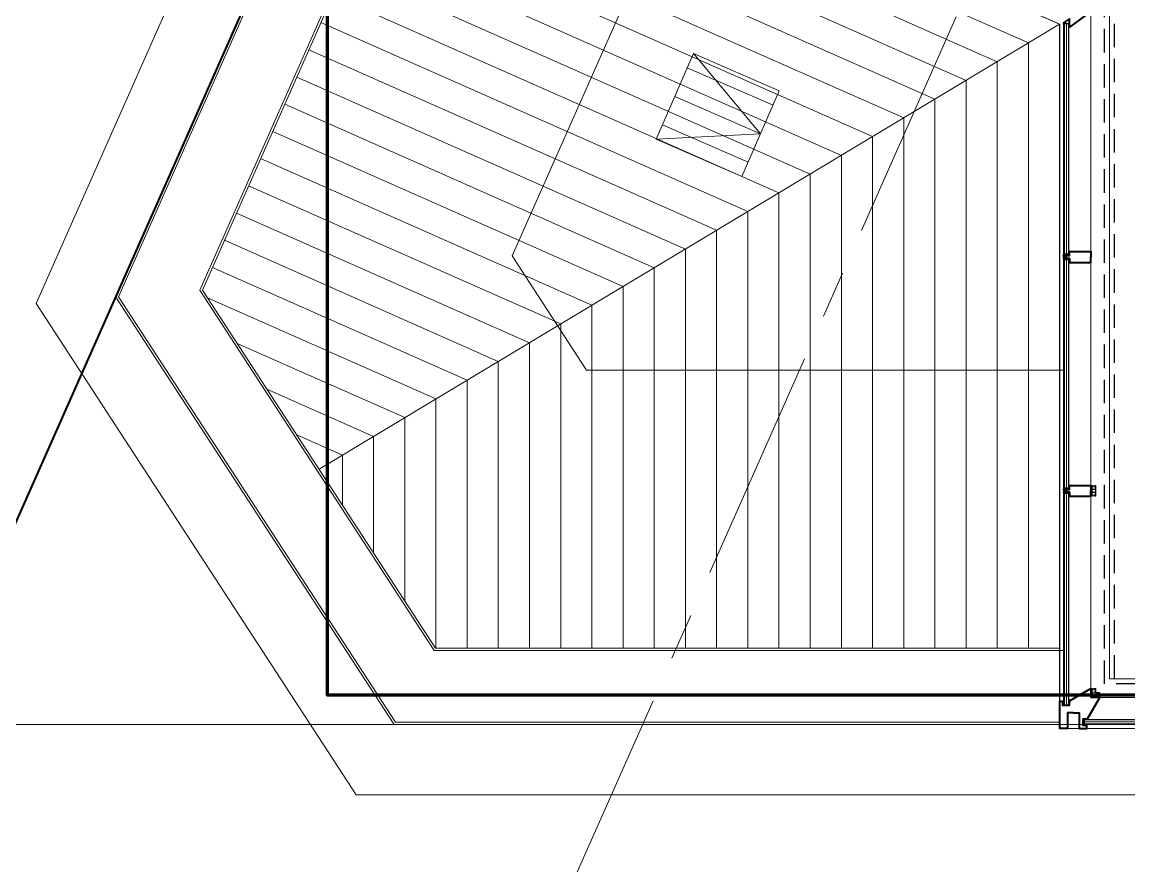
# Model space of a CAD drawing. Header units: inches. Extents: x -26500 to 0, y -3347 to 2257.
# Drawn here: x -24688.2 to -24404.3, y -54.1 to 162.4 of the extents above; entities that cross this region are included whole.
import ezdxf

# ---------------------------------------------------------------- set-up
doc = ezdxf.new("R2010")
doc.units = ezdxf.units.IN
doc.header["$LTSCALE"] = 48
doc.header["$MEASUREMENT"] = 0
doc.linetypes.add('A104$0$CENTER', pattern=[2, 1.25, -0.25, 0.25, -0.25])
doc.linetypes.add('NB - 5th floor_plan$0$HIDDEN2', pattern=[0.1875, 0.125, -0.0625])
for name, color, linetype in [('A104$0$A-ANNO-PATT', 8, 'Continuous'), ('A104$0$A-CLNG-RAIL', 8, 'Continuous'), ('A104$0$A-FLOR-AWNG', 8, 'Continuous'), ('A104$0$A-FLOR-COPE', 8, 'Continuous'), ('A104$0$A-FLOR-SLAB', 8, 'Continuous'), ('A104$0$A-GLAZ', 8, 'Continuous'), ('A104$0$A-GLAZ-CRNA', 8, 'Continuous'), ('A104$0$A-GRID-GRDP0-15', 8, 'Continuous'), ('A104$0$C-PROP', 8, 'Continuous'), ('A604$0$A-CLNG-RAIL', 8, 'Continuous'), ('A604$0$A-SHAD-PAT2', 8, 'Continuous'), ('E-FIRE', 234, 'Continuous'), ('NB - 5th floor_plan$0$STSLABEDGE', 1, 'NB - 5th floor_plan$0$HIDDEN2'), ('NB - 5th floor_plan$0$STSLABNOTCH', 1, 'NB - 5th floor_plan$0$HIDDEN2'), ('XREF', 7, 'Continuous')]:
    doc.layers.add(name, color=color, linetype=linetype)
doc.layers.add('E-Fire-Covr', color=240, linetype='Continuous', lineweight=70, plot=False)

# ---------------------------------------------------------------- blocks, each defined once
blk = doc.blocks.new('A104')
at = {"layer": 'A104$0$A-ANNO-PATT', "lineweight": 0, "transparency": 33554559}
for p, q in [((-24574.7023, 229.4235), (-24422.0237, 161.8252)), ((-24583.7111, 225.0631), (-24430.0237, 157.0181)), ((-24586.802, 218.0825), (-24438.0237, 152.211)), ((-24589.8928, 211.1019), (-24446.0237, 147.404)), ((-24592.9836, 204.1213), (-24454.0237, 142.5969)), ((-24596.0745, 197.1407), (-24462.0237, 137.7898)), ((-24599.1653, 190.1601), (-24470.0237, 132.9828)), ((-24602.2562, 183.1795), (-24478.0237, 128.1757)), ((-24605.347, 176.199), (-24486.0237, 123.3686)), ((-24608.4378, 169.2184), (-24494.0237, 118.5616)), ((-24612.0148, 47.6627), (-24422.0237, 161.8252)), ((-24611.5287, 162.2378), (-24502.0237, 113.7545)), ((-24422.0237, -3.6758), (-24422.0237, 161.8252)), ((-24430.0237, 1.7199), (-24430.0237, 157.0181)), ((-24614.6195, 155.2572), (-24510.0237, 108.9475)), ((-24517.5453, 150.6482), (-24495.5398, 141.069)), ((-24438.0237, 1.7199), (-24438.0237, 152.211)), ((-24617.7103, 148.2766), (-24518.0237, 104.1404)), ((-24446.0237, 1.7199), (-24446.0237, 147.404)), ((-24520.7383, 143.313), (-24498.7329, 133.7339)), ((-24454.0237, 1.7199), (-24454.0237, 142.5969)), ((-24620.8012, 141.296), (-24526.0237, 99.3333)), ((-24462.0237, 1.7199), (-24462.0237, 137.7898)), ((-24623.892, 134.3154), (-24534.0237, 94.5263)), ((-24523.9314, 135.9779), (-24501.9259, 126.3987)), ((-24470.0237, 1.7199), (-24470.0237, 132.9828)), ((-24478.0237, 1.7199), (-24478.0237, 128.1757)), ((-24626.9829, 127.3348), (-24542.0237, 89.7192)), ((-24486.0237, 1.7199), (-24486.0237, 123.3686)), ((-24630.0737, 120.3542), (-24550.0237, 84.9121)), ((-24494.0237, 1.7199), (-24494.0237, 118.5616)), ((-24502.0237, 1.7199), (-24502.0237, 113.7545)), ((-24633.1645, 113.3736), (-24558.0237, 80.1051)), ((-24510.0237, 1.7199), (-24510.0237, 108.9475)), ((-24636.3909, 106.453), (-24566.0237, 75.298)), ((-24518.0237, 1.7199), (-24518.0237, 104.1404)), ((-24639.3462, 99.4124), (-24574.0237, 70.4909)), ((-24526.0237, 1.7199), (-24526.0237, 99.3333)), ((-24534.0237, 1.7199), (-24534.0237, 94.5263)), ((-24640.6338, 91.6334), (-24582.0237, 65.6839)), ((-24542.0237, 1.7199), (-24542.0237, 89.7192)), ((-24550.0237, 1.7199), (-24550.0237, 84.9121)), ((-24632.9998, 79.9044), (-24590.0237, 60.8768)), ((-24558.0237, 1.7199), (-24558.0237, 80.1051)), ((-24566.0237, 1.7199), (-24566.0237, 75.298)), ((-24625.3658, 68.1754), (-24598.0237, 56.0697)), ((-24574.0237, 1.7199), (-24574.0237, 70.4909)), ((-24582.0237, 1.7199), (-24582.0237, 65.6839)), ((-24590.0237, 13.8753), (-24590.0237, 60.8768)), ((-24617.7318, 56.4464), (-24606.0237, 51.2627)), ((-24598.0237, 26.1666), (-24598.0237, 56.0697)), ((-24606.0237, 38.4579), (-24606.0237, 51.2627))]:
    blk.add_line(p, q, dxfattribs=at)
at = {"layer": 'A104$0$A-ANNO-PATT', "lineweight": 0, "transparency": 33554559, "flags": 128}
blk.add_lwpolyline([(-24515.9487, 154.3157), (-24498.7329, 133.7339), (-24525.5279, 132.3103), (-24525.5279, 132.3103)], dxfattribs=at)
at = {"layer": 'A104$0$A-ANNO-PATT', "lineweight": 0, "transparency": 33554559}
blk.add_3dface([(-24493.9433, 144.7366), (-24503.5224, 122.7311), (-24525.5279, 132.3103), (-24515.9487, 154.3157)], dxfattribs=at)
at = {"layer": 'A104$0$A-CLNG-RAIL', "lineweight": 13}
for p, q in [((-24414.0216, 43.4184), (-24414.0216, 43.4634)), ((-24414.0216, 43.4634), (-24413.6596, 43.4634)), ((-24413.7996, 43.4184), (-24414.0216, 43.4184)), ((-24414.0216, 42.9994), (-24414.0216, 43.0444)), ((-24414.0216, 43.0444), (-24413.7996, 43.0444)), ((-24413.9386, 42.9994), (-24414.0216, 42.9994)), ((-24413.8136, 42.9644), (-24413.9386, 42.9994)), ((-24413.7196, 42.9994), (-24413.8136, 42.9994)), ((-24413.8136, 42.9994), (-24413.8136, 42.9644)), ((-24413.7996, 43.0444), (-24413.7996, 43.4184)), ((-24413.6996, 43.4184), (-24413.7496, 43.4184)), ((-24413.7496, 43.4184), (-24413.7496, 43.1184)), ((-24413.7496, 43.1184), (-24413.6996, 43.1184)), ((-24413.7196, 42.2134), (-24413.7196, 42.9994)), ((-24413.6996, 43.3584), (-24413.6996, 43.4184)), ((-24413.6596, 43.3584), (-24413.6996, 43.3584)), ((-24413.6996, 43.1184), (-24413.6996, 43.1784)), ((-24413.6996, 43.1784), (-24413.6596, 43.1784)), ((-24413.6596, 43.4634), (-24413.6596, 43.3584)), ((-24413.6596, 43.1784), (-24413.6596, 42.5154)), ((-24412.9736, 43.3584), (-24412.9736, 43.4634)), ((-24412.9736, 43.4634), (-24412.8336, 43.4634)), ((-24412.9336, 43.3584), (-24412.9736, 43.3584)), ((-24412.9736, 43.0734), (-24412.9736, 43.1784)), ((-24412.9736, 43.1784), (-24412.9336, 43.1784)), ((-24412.8836, 43.0734), (-24412.9736, 43.0734)), ((-24412.8836, 43.4184), (-24412.9336, 43.4184)), ((-24412.9336, 43.4184), (-24412.9336, 43.3584)), ((-24412.9336, 43.1784), (-24412.9336, 43.1184)), ((-24412.9336, 43.1184), (-24412.8836, 43.1184)), ((-24412.8836, 43.1184), (-24412.8836, 43.4184)), ((-24412.8836, 42.5154), (-24412.8836, 43.0734)), ((-24412.8336, 43.4634), (-24412.8336, 42.4654)), ((-24414.0216, 42.2134), (-24413.9386, 42.2134)), ((-24414.0216, 42.1634), (-24414.0216, 42.2134)), ((-24413.6596, 42.1634), (-24414.0216, 42.1634)), ((-24413.6596, 42.0139), (-24414.0216, 42.0139)), ((-24414.0216, 42.0139), (-24414.0216, 41.9639)), ((-24414.0216, 41.9639), (-24413.9386, 41.9639)), ((-24413.9386, 41.1779), (-24414.0216, 41.1779)), ((-24414.0216, 41.1779), (-24414.0216, 41.1329)), ((-24414.0216, 41.1329), (-24413.7996, 41.1329)), ((-24413.7996, 40.7589), (-24414.0216, 40.7589)), ((-24414.0216, 40.7589), (-24414.0216, 40.7139)), ((-24414.0216, 40.7139), (-24413.6596, 40.7139)), ((-24413.9386, 42.2134), (-24413.8136, 42.2484)), ((-24413.9386, 41.9639), (-24413.8136, 41.9289)), ((-24413.8136, 41.2129), (-24413.9386, 41.1779)), ((-24413.8136, 42.2484), (-24413.8136, 42.2134)), ((-24413.8136, 42.2134), (-24413.7196, 42.2134)), ((-24413.8136, 41.9289), (-24413.8136, 41.9639)), ((-24413.8136, 41.9639), (-24413.7196, 41.9639)), ((-24413.8136, 41.1779), (-24413.8136, 41.2129)), ((-24413.7196, 41.1779), (-24413.8136, 41.1779)), ((-24413.7996, 41.1329), (-24413.7996, 40.7589)), ((-24413.7496, 40.7589), (-24413.7496, 41.0589)), ((-24413.7496, 41.0589), (-24413.6996, 41.0589)), ((-24413.6996, 40.7589), (-24413.7496, 40.7589)), ((-24413.7196, 41.9639), (-24413.7196, 41.1779)), ((-24413.6996, 41.0589), (-24413.6996, 40.9989)), ((-24413.6996, 40.9989), (-24413.6596, 40.9989)), ((-24413.6596, 40.8189), (-24413.6996, 40.8189)), ((-24413.6996, 40.8189), (-24413.6996, 40.7589)), ((-24413.6596, 42.5154), (-24412.8836, 42.5154)), ((-24412.8336, 42.4654), (-24413.6596, 42.4654)), ((-24413.6596, 42.4654), (-24413.6596, 42.3714)), ((-24413.6596, 42.3714), (-24413.6246, 42.3714)), ((-24413.6246, 42.3714), (-24413.6596, 42.2464)), ((-24413.6596, 42.2464), (-24413.6596, 42.1634)), ((-24413.6596, 41.9309), (-24413.6596, 42.0139)), ((-24413.6246, 41.8059), (-24413.6596, 41.9309)), ((-24413.6596, 41.7119), (-24413.6596, 41.8059)), ((-24413.6596, 41.8059), (-24413.6246, 41.8059)), ((-24412.8336, 41.7119), (-24413.6596, 41.7119)), ((-24413.6596, 40.9989), (-24413.6596, 41.6619)), ((-24413.6596, 41.6619), (-24412.8836, 41.6619)), ((-24413.6596, 40.7139), (-24413.6596, 40.8189)), ((-24412.8836, 41.1039), (-24412.9736, 41.1039)), ((-24412.9736, 41.1039), (-24412.9736, 40.9989)), ((-24412.9736, 40.9989), (-24412.9336, 40.9989)), ((-24412.9336, 40.8189), (-24412.9736, 40.8189)), ((-24412.9736, 40.8189), (-24412.9736, 40.7139)), ((-24412.9736, 40.7139), (-24412.8336, 40.7139)), ((-24412.9336, 40.9989), (-24412.9336, 41.0589)), ((-24412.9336, 41.0589), (-24412.8836, 41.0589)), ((-24412.9336, 40.7589), (-24412.9336, 40.8189)), ((-24412.8836, 40.7589), (-24412.9336, 40.7589)), ((-24412.8836, 41.6619), (-24412.8836, 41.1039)), ((-24412.8836, 41.0589), (-24412.8836, 40.7589)), ((-24412.8336, 40.7139), (-24412.8336, 41.7119)), ((-24414.0216, -8.6514), (-24414.0216, -8.6064)), ((-24414.0216, -8.6064), (-24413.6596, -8.6064)), ((-24413.7996, -8.6514), (-24414.0216, -8.6514)), ((-24414.0216, -9.0704), (-24414.0216, -9.0254)), ((-24414.0216, -9.0254), (-24413.7996, -9.0254)), ((-24413.9386, -9.0704), (-24414.0216, -9.0704)), ((-24414.0216, -9.8564), (-24413.9386, -9.8564)), ((-24414.0216, -9.9064), (-24414.0216, -9.8564)), ((-24413.6596, -9.9064), (-24414.0216, -9.9064)), ((-24413.8136, -9.1054), (-24413.9386, -9.0704)), ((-24413.9386, -9.8564), (-24413.8136, -9.8214)), ((-24413.7196, -9.0704), (-24413.8136, -9.0704)), ((-24413.8136, -9.0704), (-24413.8136, -9.1054)), ((-24413.8136, -9.8214), (-24413.8136, -9.8564)), ((-24413.8136, -9.8564), (-24413.7196, -9.8564)), ((-24413.7996, -9.0254), (-24413.7996, -8.6514)), ((-24413.6996, -8.6514), (-24413.7496, -8.6514)), ((-24413.7496, -8.6514), (-24413.7496, -8.9514)), ((-24413.7496, -8.9514), (-24413.6996, -8.9514)), ((-24413.7196, -9.8564), (-24413.7196, -9.0704)), ((-24413.6996, -8.7114), (-24413.6996, -8.6514)), ((-24413.6596, -8.7114), (-24413.6996, -8.7114)), ((-24413.6996, -8.9514), (-24413.6996, -8.8914)), ((-24413.6996, -8.8914), (-24413.6596, -8.8914)), ((-24413.6596, -8.6064), (-24413.6596, -8.7114)), ((-24413.6596, -8.8914), (-24413.6596, -9.5544)), ((-24413.6596, -9.5544), (-24412.8836, -9.5544)), ((-24412.8336, -9.6044), (-24413.6596, -9.6044)), ((-24413.6596, -9.6044), (-24413.6596, -9.6984)), ((-24413.6596, -9.6984), (-24413.6246, -9.6984)), ((-24413.6246, -9.6984), (-24413.6596, -9.8234)), ((-24413.6596, -9.8234), (-24413.6596, -9.9064)), ((-24412.9539, -10.5425), (-24413.0369, -10.5425)), ((-24413.0369, -10.5425), (-24413.0369, -10.9045)), ((-24413.0369, -10.9045), (-24412.9869, -10.9045)), ((-24412.9869, -10.6965), (-24412.9869, -10.6025)), ((-24412.9869, -10.6025), (-24412.2009, -10.6025)), ((-24412.9869, -10.8215), (-24412.9519, -10.6965)), ((-24412.9519, -10.6965), (-24412.9869, -10.6965)), ((-24412.9869, -10.9045), (-24412.9869, -10.8215)), ((-24412.9736, -8.7114), (-24412.9736, -8.6064)), ((-24412.9736, -8.6064), (-24412.8336, -8.6064)), ((-24412.9336, -8.7114), (-24412.9736, -8.7114)), ((-24412.9736, -8.9964), (-24412.9736, -8.8914)), ((-24412.9736, -8.8914), (-24412.9336, -8.8914)), ((-24412.8836, -8.9964), (-24412.9736, -8.9964)), ((-24412.8289, -10.5075), (-24412.9539, -10.5425)), ((-24412.8836, -8.6514), (-24412.9336, -8.6514)), ((-24412.9336, -8.6514), (-24412.9336, -8.7114)), ((-24412.9336, -8.8914), (-24412.9336, -8.9514)), ((-24412.9336, -8.9514), (-24412.8836, -8.9514)), ((-24412.8836, -8.9514), (-24412.8836, -8.6514)), ((-24412.8836, -9.5544), (-24412.8836, -8.9964)), ((-24412.8336, -8.6064), (-24412.8336, -9.6044)), ((-24412.8289, -10.5425), (-24412.8289, -10.5075)), ((-24412.7349, -10.5425), (-24412.8289, -10.5425)), ((-24411.7369, -9.7165), (-24412.7349, -9.7165)), ((-24412.7349, -9.7165), (-24412.7349, -10.5425)), ((-24412.6849, -10.5425), (-24412.6849, -9.7665)), ((-24412.6849, -9.7665), (-24412.1269, -9.7665)), ((-24412.0219, -10.5425), (-24412.6849, -10.5425)), ((-24412.2009, -10.6965), (-24412.2359, -10.6965)), ((-24412.2359, -10.6965), (-24412.2009, -10.8215)), ((-24412.2009, -10.6025), (-24412.2009, -10.6965)), ((-24412.2009, -10.8215), (-24412.2009, -10.9045)), ((-24412.2009, -10.9045), (-24412.1559, -10.9045)), ((-24412.1559, -10.9045), (-24412.1559, -10.6825)), ((-24412.1559, -10.6825), (-24411.7819, -10.6825)), ((-24412.1269, -9.7665), (-24412.1269, -9.8565)), ((-24412.1269, -9.8565), (-24412.0219, -9.8565)), ((-24412.0819, -9.8165), (-24412.0819, -9.7665)), ((-24412.0819, -9.7665), (-24411.7819, -9.7665)), ((-24412.0219, -9.8165), (-24412.0819, -9.8165)), ((-24412.0819, -10.6325), (-24412.0819, -10.5825)), ((-24412.0819, -10.5825), (-24412.0219, -10.5825)), ((-24411.7819, -10.6325), (-24412.0819, -10.6325)), ((-24412.0219, -9.8565), (-24412.0219, -9.8165)), ((-24412.0219, -10.5825), (-24412.0219, -10.5425)), ((-24411.7819, -9.8165), (-24411.8419, -9.8165)), ((-24411.8419, -9.8165), (-24411.8419, -9.8565)), ((-24411.8419, -9.8565), (-24411.7369, -9.8565)), ((-24411.7369, -10.5425), (-24411.8419, -10.5425)), ((-24411.8419, -10.5425), (-24411.8419, -10.5825)), ((-24411.8419, -10.5825), (-24411.7819, -10.5825)), ((-24411.7819, -9.7665), (-24411.7819, -9.8165)), ((-24411.7819, -10.5825), (-24411.7819, -10.6325)), ((-24411.7819, -10.6825), (-24411.7819, -10.9045)), ((-24411.7819, -10.9045), (-24411.7369, -10.9045)), ((-24411.7369, -9.8565), (-24411.7369, -9.7165)), ((-24411.7369, -10.9045), (-24411.7369, -10.5425))]:
    blk.add_line(p, q, dxfattribs=at)
at = {"layer": 'A104$0$A-CLNG-RAIL', "lineweight": 13, "flags": 128}
for points in [[(-24413.7263, 43.3631), (-24413.7263, 43.1756)], [(-24413.7142, 43.2081), (-24413.6598, 43.196), (-24413.5871, 43.1899), (-24413.3957, 43.1441)], [(-24412.9282, 43.2081), (-24412.9827, 43.196), (-24413.0553, 43.1899), (-24413.2468, 43.1441)], [(-24412.9161, 43.3631), (-24412.9161, 43.1756)], [(-24413.7263, 40.8141), (-24413.7263, 41.0016)], [(-24413.7142, 40.9692), (-24413.6598, 40.9813), (-24413.5871, 40.9874), (-24413.3957, 41.0332)], [(-24412.9282, 40.9692), (-24412.9827, 40.9813), (-24413.0553, 40.9874), (-24413.2468, 41.0332)], [(-24412.9161, 40.8141), (-24412.9161, 41.0016)], [(-24413.7264, -8.7066), (-24413.7264, -8.8941)], [(-24413.7143, -8.8616), (-24413.6598, -8.8738), (-24413.5871, -8.8798), (-24413.3957, -8.9256)], [(-24412.9282, -8.8616), (-24412.9827, -8.8738), (-24413.0554, -8.8798), (-24413.2468, -8.9256)], [(-24412.9161, -8.7066), (-24412.9161, -8.8941)], [(-24411.9922, -9.8111), (-24412.0043, -9.8656), (-24412.0104, -9.9382), (-24412.0562, -10.1297)], [(-24411.9922, -10.5971), (-24412.0043, -10.5427), (-24412.0104, -10.47), (-24412.0562, -10.2786)], [(-24411.8372, -9.799), (-24412.0247, -9.799)], [(-24411.8372, -10.6092), (-24412.0247, -10.6092)]]:
    blk.add_lwpolyline(points, dxfattribs=at)
at = {"layer": 'A104$0$A-CLNG-RAIL', "lineweight": 13}
for points in [[(-24413.7263, 43.2834), (-24413.7082, 43.2808), (-24413.6658, 43.2747), (-24413.575, 43.2869), (-24413.5266, 43.3045), (-24413.3957, 43.3267)], [(-24413.7263, 43.2626), (-24413.6174, 43.2505), (-24413.5508, 43.2626), (-24413.5266, 43.2572), (-24413.3957, 43.2567)], [(-24413.7203, 43.3414), (-24413.6719, 43.3293), (-24413.6234, 43.3474), (-24413.5508, 43.3838), (-24413.5266, 43.3989), (-24413.3957, 43.4541)], [(-24413.7203, 43.3111), (-24413.684, 43.3111), (-24413.6295, 43.3111), (-24413.5568, 43.3414), (-24413.5266, 43.3565), (-24413.3957, 43.401)], [(-24413.7142, 43.2263), (-24413.6598, 43.2263), (-24413.5992, 43.2263), (-24413.5508, 43.2142), (-24413.5266, 43.2107), (-24413.3957, 43.1864)], [(-24412.9222, 43.3414), (-24412.9706, 43.3293), (-24413.019, 43.3474), (-24413.0917, 43.3838), (-24413.1159, 43.3989), (-24413.2468, 43.4541)], [(-24412.9222, 43.3111), (-24412.9585, 43.3111), (-24413.013, 43.3111), (-24413.0856, 43.3414), (-24413.1159, 43.3565), (-24413.2468, 43.401)], [(-24412.9161, 43.2834), (-24412.9343, 43.2808), (-24412.9767, 43.2747), (-24413.0675, 43.2869), (-24413.1159, 43.3045), (-24413.2468, 43.3267)], [(-24412.9161, 43.2626), (-24413.0251, 43.2505), (-24413.0917, 43.2626), (-24413.1159, 43.2572), (-24413.2468, 43.2567)], [(-24412.9282, 43.2263), (-24412.9827, 43.2263), (-24413.0432, 43.2263), (-24413.0917, 43.2142), (-24413.1159, 43.2107), (-24413.2468, 43.1864)], [(-24413.7263, 40.9147), (-24413.6174, 40.9268), (-24413.5508, 40.9147), (-24413.5266, 40.9201), (-24413.3957, 40.9206)], [(-24413.7263, 40.8939), (-24413.7082, 40.8965), (-24413.6658, 40.9026), (-24413.575, 40.8904), (-24413.5266, 40.8728), (-24413.3957, 40.8506)], [(-24413.7203, 40.8662), (-24413.684, 40.8662), (-24413.6295, 40.8662), (-24413.5568, 40.8359), (-24413.5266, 40.8208), (-24413.3957, 40.7763)], [(-24413.7203, 40.8359), (-24413.6719, 40.848), (-24413.6234, 40.8299), (-24413.5508, 40.7935), (-24413.5266, 40.7784), (-24413.3957, 40.7232)], [(-24413.7142, 40.951), (-24413.6598, 40.951), (-24413.5992, 40.951), (-24413.5508, 40.9631), (-24413.5266, 40.9666), (-24413.3957, 40.9909)], [(-24412.9282, 40.951), (-24412.9827, 40.951), (-24413.0432, 40.951), (-24413.0917, 40.9631), (-24413.1159, 40.9666), (-24413.2468, 40.9909)], [(-24412.9161, 40.9147), (-24413.0251, 40.9268), (-24413.0917, 40.9147), (-24413.1159, 40.9201), (-24413.2468, 40.9206)], [(-24412.9161, 40.8939), (-24412.9343, 40.8965), (-24412.9767, 40.9026), (-24413.0675, 40.8904), (-24413.1159, 40.8728), (-24413.2468, 40.8506)], [(-24412.9222, 40.8662), (-24412.9585, 40.8662), (-24413.013, 40.8662), (-24413.0856, 40.8359), (-24413.1159, 40.8208), (-24413.2468, 40.7763)], [(-24412.9222, 40.8359), (-24412.9706, 40.848), (-24413.019, 40.8299), (-24413.0917, 40.7935), (-24413.1159, 40.7784), (-24413.2468, 40.7232)], [(-24413.7264, -8.7864), (-24413.7082, -8.789), (-24413.6658, -8.795), (-24413.575, -8.7829), (-24413.5266, -8.7653), (-24413.3957, -8.743)], [(-24413.7264, -8.8071), (-24413.6174, -8.8192), (-24413.5508, -8.8071), (-24413.5266, -8.8125), (-24413.3957, -8.8131)], [(-24413.7203, -8.7284), (-24413.6719, -8.7405), (-24413.6235, -8.7223), (-24413.5508, -8.686), (-24413.5266, -8.6708), (-24413.3957, -8.6156)], [(-24413.7203, -8.7587), (-24413.684, -8.7587), (-24413.6295, -8.7587), (-24413.5569, -8.7284), (-24413.5266, -8.7132), (-24413.3957, -8.6687)], [(-24413.7143, -8.8435), (-24413.6598, -8.8435), (-24413.5992, -8.8435), (-24413.5508, -8.8556), (-24413.5266, -8.8591), (-24413.3957, -8.8833)], [(-24412.9222, -8.7284), (-24412.9706, -8.7405), (-24413.019, -8.7223), (-24413.0917, -8.686), (-24413.1159, -8.6708), (-24413.2468, -8.6156)], [(-24412.9222, -8.7587), (-24412.9585, -8.7587), (-24413.013, -8.7587), (-24413.0856, -8.7284), (-24413.1159, -8.7132), (-24413.2468, -8.6687)], [(-24412.9161, -8.7864), (-24412.9343, -8.789), (-24412.9767, -8.795), (-24413.0675, -8.7829), (-24413.1159, -8.7653), (-24413.2468, -8.743)], [(-24412.9161, -8.8071), (-24413.0251, -8.8192), (-24413.0917, -8.8071), (-24413.1159, -8.8125), (-24413.2468, -8.8131)], [(-24412.9282, -8.8435), (-24412.9827, -8.8435), (-24413.0433, -8.8435), (-24413.0917, -8.8556), (-24413.1159, -8.8591), (-24413.2468, -8.8833)], [(-24411.974, -9.8111), (-24411.974, -9.8656), (-24411.974, -9.9261), (-24411.9861, -9.9746), (-24411.9896, -9.9988), (-24412.0139, -10.1297)], [(-24411.974, -10.5971), (-24411.974, -10.5427), (-24411.974, -10.4821), (-24411.9861, -10.4337), (-24411.9896, -10.4095), (-24412.0139, -10.2786)], [(-24411.9377, -9.799), (-24411.9498, -9.908), (-24411.9377, -9.9746), (-24411.9431, -9.9988), (-24411.9436, -10.1297)], [(-24411.9377, -10.6092), (-24411.9498, -10.5003), (-24411.9377, -10.4337), (-24411.9431, -10.4095), (-24411.9436, -10.2786)], [(-24411.9169, -9.799), (-24411.9195, -9.8172), (-24411.9256, -9.8596), (-24411.9134, -9.9504), (-24411.8958, -9.9988), (-24411.8736, -10.1297)], [(-24411.9169, -10.6092), (-24411.9195, -10.5911), (-24411.9256, -10.5487), (-24411.9134, -10.4579), (-24411.8958, -10.4095), (-24411.8736, -10.2786)], [(-24411.8892, -9.8051), (-24411.8892, -9.8414), (-24411.8892, -9.8959), (-24411.8589, -9.9685), (-24411.8438, -9.9988), (-24411.7993, -10.1297)], [(-24411.8892, -10.6032), (-24411.8892, -10.5669), (-24411.8892, -10.5124), (-24411.8589, -10.4397), (-24411.8438, -10.4095), (-24411.7993, -10.2786)], [(-24411.8589, -9.8051), (-24411.871, -9.8535), (-24411.8529, -9.9019), (-24411.8165, -9.9746), (-24411.8014, -9.9988), (-24411.7462, -10.1297)], [(-24411.8589, -10.6032), (-24411.871, -10.5548), (-24411.8529, -10.5063), (-24411.8165, -10.4337), (-24411.8014, -10.4095), (-24411.7462, -10.2786)]]:
    blk.add_open_spline(points, degree=3, dxfattribs=at)
for points in [[(-24412.8336, 40.7139), (-24412.8336, 43.4634), (-24412.7836, 43.4634), (-24412.7836, 40.7139)], [(-24412.7836, -9.6665), (-24412.7836, -8.6064), (-24412.8336, -8.6064), (-24412.8336, -9.6665)], [(-24412.8336, -9.6665), (-24411.7369, -9.6665), (-24411.7369, -9.7165), (-24412.8336, -9.7165)]]:
    blk.add_3dface(points, dxfattribs=at)
at = {"layer": 'A104$0$A-FLOR-AWNG', "lineweight": 0}
for p, q in [((-24033.7396, 1560.0949), (-24684.5815, 90.1818)), ((-24578.6729, 329.3743), (-24684.5815, 90.1818)), ((-24598.5648, 239.9895), (-24664.1708, 91.8198)), ((-24597.9933, 239.7365), (-24663.4621, 91.8766)), ((-24580.62, 232.0444), (-24641.9174, 93.6055)), ((-24664.1708, 91.8198), (-24592.7547, -17.9051)), ((-24663.4621, 91.8766), (-24592.4158, -17.2801)), ((-24641.9174, 93.6055), (-24582.1122, 1.7199)), ((-24684.5815, 90.1818), (-24602.516, -35.9051)), ((-24422.0237, 1.7199), (-24582.1122, 1.7199)), ((-24422.0237, -17.9051), (-24592.7547, -17.9051)), ((-24422.0237, -17.2801), (-24592.4158, -17.2801)), ((-23011.0236, -35.9051), (-24602.516, -35.9051)), ((-24108.805, -35.9051), (-24602.516, -35.9051))]:
    blk.add_line(p, q, dxfattribs=at)
at = {"layer": 'A104$0$A-FLOR-COPE', "lineweight": 0}
for p, q in [((-24580.7864, 233.2123), (-24642.6261, 93.5487)), ((-24517.0126, 204.9749), (-24562.4528, 102.349)), ((-24562.4528, 102.349), (-24543.4124, 73.0949)), ((-24642.6261, 93.5487), (-24582.4512, 1.0949)), ((-24421.0213, 73.0949), (-24543.4124, 73.0949)), ((-24421.0213, 1.0949), (-24582.4512, 1.0949))]:
    blk.add_line(p, q, dxfattribs=at)
at = {"layer": 'A104$0$A-FLOR-SLAB', "lineweight": 0}
blk.add_line((-24409.272, -6.1545), (-24409.2697, 170.1191), dxfattribs=at)
at = {"layer": 'A104$0$A-FLOR-SLAB', "lineweight": 0, "flags": 128}
blk.add_lwpolyline([(-23869.2731, 1530.3475), (-21072.7739, 1530.3449), (-21072.7739, -6.1545), (-22489.2736, -6.1545), (-22489.2736, 53.8448), (-22872.7736, 53.8448), (-22872.7736, -6.1545), (-24409.272, -6.1545)], dxfattribs=at)
at = {"layer": 'A104$0$A-GLAZ', "lineweight": 0}
for p, q in [((-24599.4792, 240.3944), (-24422.0237, 161.8252)), ((-24422.0237, -18.9045), (-24422.0237, 161.8252)), ((-24364.5239, -10.9045), (-24414.0239, -10.9045)), ((-24422.0237, -18.9045), (-23010.0236, -18.9045)), ((-24422.0237, -18.9045), (-24108.805, -18.9045)), ((-24363.7734, -17.1545), (-24415.7723, -17.1545)), ((-24363.7734, -17.6545), (-24415.7723, -17.6545))]:
    blk.add_line(p, q, dxfattribs=at)
at = {"layer": 'A104$0$A-GLAZ', "lineweight": 40}
for p, q in [((-24419.5862, 101.7137), (-24421.0237, 101.7137)), ((-24419.5862, 41.7134), (-24421.0237, 41.7134)), ((-24414.0216, -8.6064), (-24414.0216, -10.9045)), ((-24411.7235, -10.9045), (-24414.0216, -10.9045))]:
    blk.add_line(p, q, dxfattribs=at)
at = {"layer": 'A104$0$A-GLAZ', "lineweight": 30}
for p, q in [((-24363.7745, -16.6554), (-24415.7737, -16.6554)), ((-24415.7737, -16.6559), (-24415.7737, -17.9045)), ((-24415.7723, -16.9045), (-24415.7723, -17.9045)), ((-24363.7745, -17.9045), (-24415.7737, -17.9045))]:
    blk.add_line(p, q, dxfattribs=at)
at = {"layer": 'A104$0$A-GLAZ', "lineweight": 40, "flags": 128}
for points in [[(-24414.0216, 167.0281), (-24414.0216, 165.0892), (-24419.5213, 161.0625), (-24419.5213, 163.1691), (-24421.0216, 162.1927), (-24421.0216, 162.1927), (-24420.3877, 162.1927)], [(-24422.0237, -11.9054), (-24421.2737, -11.9054), (-24421.2737, -12.9054), (-24419.5217, -12.9054), (-24419.5218, -11.8066), (-24414.0216, -8.6064)], [(-24418.5222, -14.8998), (-24417.0225, -14.8998), (-24417.0225, -18.9066), (-24415.0225, -18.9066), (-24415.0225, -18.1566), (-24416.0225, -18.1566), (-24416.0225, -16.4046), (-24414.9238, -16.4047), (-24411.7235, -10.9045)], [(-24418.5222, -14.8998), (-24420.0219, -14.8998), (-24420.0219, -18.9066), (-24422.0219, -18.9066), (-24422.0219, -18.1566), (-24422.0219, -16.6566), (-24422.0219, -11.8998)], [(-24420.0219, -14.8923), (-24420.0219, -18.9066)]]:
    blk.add_lwpolyline(points, dxfattribs=at)
at = {"layer": 'A104$0$A-GLAZ', "lineweight": 40, "extrusion": (0, 0, -1)}
for centre in [(24421.1487, 101.5887), (24421.1487, 41.5884)]:
    blk.add_arc(centre, 0.1768, 135, 225, dxfattribs=at)
at = {"layer": 'A104$0$A-GLAZ', "lineweight": 0}
for p in [(-24422.0237, -18.9059), (-24422.0213, -17.9059), (-24422.0213, -17.9059)]:
    blk.add_point(p, dxfattribs=at)
at = {"layer": 'A104$0$A-GLAZ-CRNA', "lineweight": 0}
for p, q in [((-24414.0216, 167.0281), (-24414.0216, -10.9045)), ((-24420.7716, 161.9427), (-24420.7713, 102.7134)), ((-24420.2716, 161.9427), (-24420.2713, 102.7134)), ((-24420.7713, 101.4634), (-24420.7713, 42.7134)), ((-24420.2713, 101.4634), (-24420.2713, 42.7134)), ((-24420.7713, 41.4634), (-24420.7712, -12.6552)), ((-24420.2713, 41.4634), (-24420.2712, -12.6552))]:
    blk.add_line(p, q, dxfattribs=at)
at = {"layer": 'A104$0$A-GLAZ-CRNA', "lineweight": 30}
for p, q in [((-24419.7716, 161.9427), (-24421.0216, 161.9427)), ((-24421.0216, 161.9427), (-24421.0213, 102.7134)), ((-24419.7716, 161.9427), (-24419.7713, 102.7134)), ((-24421.0213, 101.4634), (-24421.0213, 42.7134)), ((-24419.7713, 101.4634), (-24419.7713, 42.7134)), ((-24421.0213, 41.4634), (-24421.0212, -12.6552)), ((-24419.7713, 41.4634), (-24419.7712, -12.6552))]:
    blk.add_line(p, q, dxfattribs=at)
at = {"layer": 'A104$0$A-GLAZ-CRNA', "lineweight": 40}
for p, q in [((-24419.7713, 102.7134), (-24421.0213, 102.7134)), ((-24419.7713, 101.4634), (-24421.0213, 101.4634)), ((-24419.7713, 42.7131), (-24421.0213, 42.7131)), ((-24419.7713, 41.4631), (-24421.0213, 41.4631))]:
    blk.add_line(p, q, dxfattribs=at)
at = {"layer": 'A104$0$A-GLAZ-CRNA', "lineweight": 40, "flags": 128}
for points in [[(-24420.4276, 102.0884), (-24420.4276, 102.3384), (-24421.0213, 102.3384), (-24421.0213, 102.4634), (-24419.5213, 102.4634), (-24419.5213, 103.4634), (-24414.0216, 103.4639), (-24414.0216, 102.0889)], [(-24420.4276, 102.0884), (-24420.4276, 101.8384), (-24421.0213, 101.8384), (-24421.0213, 101.7134), (-24419.5213, 101.7134), (-24419.5213, 100.7134), (-24414.0216, 100.7139), (-24414.0216, 102.0889)], [(-24420.4276, 42.0881), (-24420.4276, 42.3381), (-24421.0213, 42.3381), (-24421.0213, 42.4631), (-24419.5213, 42.4631), (-24419.5213, 43.4631), (-24414.0216, 43.4637), (-24414.0216, 42.0887)], [(-24420.4276, 42.0881), (-24420.4276, 41.8381), (-24421.0213, 41.8381), (-24421.0213, 41.7131), (-24419.5213, 41.7131), (-24419.5213, 40.7131), (-24414.0216, 40.7137), (-24414.0216, 42.0887)]]:
    blk.add_lwpolyline(points, dxfattribs=at)
at = {"layer": 'A104$0$A-GLAZ-CRNA', "lineweight": 40, "extrusion": (0, 0, -1)}
for centre in [(24421.1463, 102.5884), (24421.1463, 101.5884), (24421.1463, 42.5881), (24421.1463, 41.5881)]:
    blk.add_arc(centre, 0.1768, 135, 225, dxfattribs=at)
at = {"layer": 'A104$0$A-GRID-GRDP0-15', "linetype": 'A104$0$CENTER', "lineweight": 0}
blk.add_line((-23943.3256, 1304.8799), (-24820.8121, -676.9042), dxfattribs=at)
at = {"layer": 'A104$0$A-GRID-GRDP0-15', "lineweight": 0, "flags": 128}
blk.add_lwpolyline([(-24712.7547, -17.9051), (-24395.0245, -17.9051)], dxfattribs=at)
at = {"layer": 'A104$0$C-PROP', "lineweight": 40, "flags": 128}
blk.add_lwpolyline([(-25004.5437, -676.9041), (-24022.0239, 1542.095), (-21061.0239, 1542.095), (-21061.0239, -676.9042)], dxfattribs=at)
blk = doc.blocks.new('NB - 5th floor_plan')
at = {"layer": 'NB - 5th floor_plan$0$STSLABEDGE', "color": 1, "linetype": 'NB - 5th floor_plan$0$HIDDEN2', "elevation": 0}
blk.add_lwpolyline([(-24410.5216, 169.3061), (-24584.3081, 246.2546), (-24082.6837, 1379.1629), (-23921.1515, 1307.6403), (-23870.5233, 1357.7144), (-23870.5233, 1531.5979), (-21297.5245, 1531.5947), (-21279.6923, 1531.5951), (-21071.5239, 1531.5949), (-21071.5239, -7.4045), (-21293.4359, -7.4045), (-21298.4429, -7.4045), (-22490.5236, -7.4045), (-22490.5236, 52.5948), (-22871.5236, 52.5948), (-22871.5236, -7.4045), (-24410.5239, -7.4045), (-24410.5216, 169.3061)], dxfattribs=at)
at = {"layer": 'NB - 5th floor_plan$0$STSLABNOTCH', "color": 1, "linetype": 'NB - 5th floor_plan$0$HIDDEN2', "elevation": 0}
blk.add_lwpolyline([(-24583.296, 248.5406), (-24408.0215, 170.9332), (-24408.0239, -7.4045)], dxfattribs=at)
blk = doc.blocks.new('A604')
at = {"layer": 'A604$0$A-CLNG-RAIL', "lineweight": 13}
for p, q in [((-24414.02, 43.42), (-24414.02, 43.46)), ((-24414.02, 43.46), (-24413.66, 43.46)), ((-24413.8, 43.42), (-24414.02, 43.42)), ((-24414.02, 43), (-24414.02, 43.04)), ((-24414.02, 43.04), (-24413.8, 43.04)), ((-24413.94, 43), (-24414.02, 43)), ((-24413.81, 42.96), (-24413.94, 43)), ((-24413.72, 43), (-24413.81, 43)), ((-24413.81, 43), (-24413.81, 42.96)), ((-24413.8, 43.04), (-24413.8, 43.42)), ((-24413.7, 43.42), (-24413.75, 43.42)), ((-24413.75, 43.42), (-24413.75, 43.12)), ((-24413.75, 43.12), (-24413.7, 43.12)), ((-24413.72, 42.21), (-24413.72, 43)), ((-24413.7, 43.36), (-24413.7, 43.42)), ((-24413.66, 43.36), (-24413.7, 43.36)), ((-24413.7, 43.12), (-24413.7, 43.18)), ((-24413.7, 43.18), (-24413.66, 43.18)), ((-24413.66, 43.46), (-24413.66, 43.36)), ((-24413.66, 43.18), (-24413.66, 42.52)), ((-24412.97, 43.36), (-24412.97, 43.46)), ((-24412.97, 43.46), (-24412.83, 43.46)), ((-24412.93, 43.36), (-24412.97, 43.36)), ((-24412.97, 43.07), (-24412.97, 43.18)), ((-24412.97, 43.18), (-24412.93, 43.18)), ((-24412.88, 43.07), (-24412.97, 43.07)), ((-24412.88, 43.42), (-24412.93, 43.42)), ((-24412.93, 43.42), (-24412.93, 43.36)), ((-24412.93, 43.18), (-24412.93, 43.12)), ((-24412.93, 43.12), (-24412.88, 43.12)), ((-24412.88, 43.12), (-24412.88, 43.42)), ((-24412.88, 42.52), (-24412.88, 43.07)), ((-24412.83, 43.46), (-24412.83, 42.47)), ((-24414.02, 42.21), (-24413.94, 42.21)), ((-24414.02, 42.16), (-24414.02, 42.21)), ((-24413.66, 42.16), (-24414.02, 42.16)), ((-24413.66, 42.01), (-24414.02, 42.01)), ((-24414.02, 42.01), (-24414.02, 41.96)), ((-24414.02, 41.96), (-24413.94, 41.96)), ((-24413.94, 41.18), (-24414.02, 41.18)), ((-24414.02, 41.18), (-24414.02, 41.13)), ((-24414.02, 41.13), (-24413.8, 41.13)), ((-24413.8, 40.76), (-24414.02, 40.76)), ((-24414.02, 40.76), (-24414.02, 40.71)), ((-24414.02, 40.71), (-24413.66, 40.71)), ((-24413.94, 42.21), (-24413.81, 42.25)), ((-24413.94, 41.96), (-24413.81, 41.93)), ((-24413.81, 41.21), (-24413.94, 41.18)), ((-24413.81, 42.25), (-24413.81, 42.21)), ((-24413.81, 42.21), (-24413.72, 42.21)), ((-24413.81, 41.93), (-24413.81, 41.96)), ((-24413.81, 41.96), (-24413.72, 41.96)), ((-24413.81, 41.18), (-24413.81, 41.21)), ((-24413.72, 41.18), (-24413.81, 41.18)), ((-24413.8, 41.13), (-24413.8, 40.76)), ((-24413.75, 40.76), (-24413.75, 41.06)), ((-24413.75, 41.06), (-24413.7, 41.06)), ((-24413.7, 40.76), (-24413.75, 40.76)), ((-24413.72, 41.96), (-24413.72, 41.18)), ((-24413.7, 41.06), (-24413.7, 41)), ((-24413.7, 41), (-24413.66, 41)), ((-24413.66, 40.82), (-24413.7, 40.82)), ((-24413.7, 40.82), (-24413.7, 40.76)), ((-24413.66, 42.52), (-24412.88, 42.52)), ((-24412.83, 42.47), (-24413.66, 42.47)), ((-24413.66, 42.47), (-24413.66, 42.37)), ((-24413.66, 42.37), (-24413.62, 42.37)), ((-24413.62, 42.37), (-24413.66, 42.25)), ((-24413.66, 42.25), (-24413.66, 42.16)), ((-24413.66, 41.93), (-24413.66, 42.01)), ((-24413.62, 41.81), (-24413.66, 41.93)), ((-24413.66, 41.71), (-24413.66, 41.81)), ((-24413.66, 41.81), (-24413.62, 41.81)), ((-24412.83, 41.71), (-24413.66, 41.71)), ((-24413.66, 41), (-24413.66, 41.66)), ((-24413.66, 41.66), (-24412.88, 41.66)), ((-24413.66, 40.71), (-24413.66, 40.82)), ((-24412.88, 41.1), (-24412.97, 41.1)), ((-24412.97, 41.1), (-24412.97, 41)), ((-24412.97, 41), (-24412.93, 41)), ((-24412.93, 40.82), (-24412.97, 40.82)), ((-24412.97, 40.82), (-24412.97, 40.71)), ((-24412.97, 40.71), (-24412.83, 40.71)), ((-24412.93, 41), (-24412.93, 41.06)), ((-24412.93, 41.06), (-24412.88, 41.06)), ((-24412.93, 40.76), (-24412.93, 40.82)), ((-24412.88, 40.76), (-24412.93, 40.76)), ((-24412.88, 41.66), (-24412.88, 41.1)), ((-24412.88, 41.06), (-24412.88, 40.76)), ((-24412.83, 40.71), (-24412.83, 41.71)), ((-24414.02, -8.65), (-24414.02, -8.61)), ((-24414.02, -8.61), (-24413.66, -8.61)), ((-24413.8, -8.65), (-24414.02, -8.65)), ((-24414.02, -9.07), (-24414.02, -9.03)), ((-24414.02, -9.03), (-24413.8, -9.03)), ((-24413.94, -9.07), (-24414.02, -9.07)), ((-24414.02, -9.86), (-24413.94, -9.86)), ((-24414.02, -9.91), (-24414.02, -9.86)), ((-24413.66, -9.91), (-24414.02, -9.91)), ((-24413.81, -9.11), (-24413.94, -9.07)), ((-24413.94, -9.86), (-24413.81, -9.82)), ((-24413.72, -9.07), (-24413.81, -9.07)), ((-24413.81, -9.07), (-24413.81, -9.11)), ((-24413.81, -9.82), (-24413.81, -9.86)), ((-24413.81, -9.86), (-24413.72, -9.86)), ((-24413.8, -9.03), (-24413.8, -8.65)), ((-24413.7, -8.65), (-24413.75, -8.65)), ((-24413.75, -8.65), (-24413.75, -8.95)), ((-24413.75, -8.95), (-24413.7, -8.95)), ((-24413.72, -9.86), (-24413.72, -9.07)), ((-24413.7, -8.71), (-24413.7, -8.65)), ((-24413.66, -8.71), (-24413.7, -8.71)), ((-24413.7, -8.95), (-24413.7, -8.89)), ((-24413.7, -8.89), (-24413.66, -8.89)), ((-24413.66, -8.61), (-24413.66, -8.71)), ((-24413.66, -8.89), (-24413.66, -9.55)), ((-24413.66, -9.55), (-24412.88, -9.55)), ((-24412.83, -9.6), (-24413.66, -9.6)), ((-24413.66, -9.6), (-24413.66, -9.7)), ((-24413.66, -9.7), (-24413.62, -9.7)), ((-24413.62, -9.7), (-24413.66, -9.82)), ((-24413.66, -9.82), (-24413.66, -9.91)), ((-24412.95, -10.54), (-24413.04, -10.54)), ((-24413.04, -10.54), (-24413.04, -10.9)), ((-24413.04, -10.9), (-24412.99, -10.9)), ((-24412.99, -10.7), (-24412.99, -10.6)), ((-24412.99, -10.6), (-24412.2, -10.6)), ((-24412.99, -10.82), (-24412.95, -10.7)), ((-24412.95, -10.7), (-24412.99, -10.7)), ((-24412.99, -10.9), (-24412.99, -10.82)), ((-24412.97, -8.71), (-24412.97, -8.61)), ((-24412.97, -8.61), (-24412.83, -8.61)), ((-24412.93, -8.71), (-24412.97, -8.71)), ((-24412.97, -9), (-24412.97, -8.89)), ((-24412.97, -8.89), (-24412.93, -8.89)), ((-24412.88, -9), (-24412.97, -9)), ((-24412.83, -10.51), (-24412.95, -10.54)), ((-24412.88, -8.65), (-24412.93, -8.65)), ((-24412.93, -8.65), (-24412.93, -8.71)), ((-24412.93, -8.89), (-24412.93, -8.95)), ((-24412.93, -8.95), (-24412.88, -8.95)), ((-24412.88, -8.95), (-24412.88, -8.65)), ((-24412.88, -9.55), (-24412.88, -9)), ((-24412.83, -8.61), (-24412.83, -9.6)), ((-24412.83, -10.54), (-24412.83, -10.51)), ((-24412.73, -10.54), (-24412.83, -10.54)), ((-24411.74, -9.72), (-24412.73, -9.72)), ((-24412.73, -9.72), (-24412.73, -10.54)), ((-24412.68, -10.54), (-24412.68, -9.77)), ((-24412.68, -9.77), (-24412.13, -9.77)), ((-24412.02, -10.54), (-24412.68, -10.54)), ((-24412.2, -10.7), (-24412.24, -10.7)), ((-24412.24, -10.7), (-24412.2, -10.82)), ((-24412.2, -10.6), (-24412.2, -10.7)), ((-24412.2, -10.82), (-24412.2, -10.9)), ((-24412.2, -10.9), (-24412.16, -10.9)), ((-24412.16, -10.9), (-24412.16, -10.68)), ((-24412.16, -10.68), (-24411.78, -10.68)), ((-24412.13, -9.77), (-24412.13, -9.86)), ((-24412.13, -9.86), (-24412.02, -9.86)), ((-24412.08, -9.82), (-24412.08, -9.77)), ((-24412.08, -9.77), (-24411.78, -9.77)), ((-24412.02, -9.82), (-24412.08, -9.82)), ((-24412.08, -10.63), (-24412.08, -10.58)), ((-24412.08, -10.58), (-24412.02, -10.58)), ((-24411.78, -10.63), (-24412.08, -10.63)), ((-24412.02, -9.86), (-24412.02, -9.82)), ((-24412.02, -10.58), (-24412.02, -10.54)), ((-24411.78, -9.82), (-24411.84, -9.82)), ((-24411.84, -9.82), (-24411.84, -9.86)), ((-24411.84, -9.86), (-24411.74, -9.86)), ((-24411.74, -10.54), (-24411.84, -10.54)), ((-24411.84, -10.54), (-24411.84, -10.58)), ((-24411.84, -10.58), (-24411.78, -10.58)), ((-24411.78, -9.77), (-24411.78, -9.82)), ((-24411.78, -10.58), (-24411.78, -10.63)), ((-24411.78, -10.68), (-24411.78, -10.9)), ((-24411.78, -10.9), (-24411.74, -10.9)), ((-24411.74, -9.86), (-24411.74, -9.72)), ((-24411.74, -10.9), (-24411.74, -10.54))]:
    blk.add_line(p, q, dxfattribs=at)
at = {"layer": 'A604$0$A-CLNG-RAIL', "lineweight": 13, "flags": 128}
for points in [[(-24413.73, 43.36), (-24413.73, 43.18)], [(-24413.71, 43.21), (-24413.66, 43.2), (-24413.59, 43.19), (-24413.4, 43.14)], [(-24412.93, 43.21), (-24412.98, 43.2), (-24413.06, 43.19), (-24413.25, 43.14)], [(-24412.92, 43.36), (-24412.92, 43.18)], [(-24413.73, 40.81), (-24413.73, 41)], [(-24413.71, 40.97), (-24413.66, 40.98), (-24413.59, 40.99), (-24413.4, 41.03)], [(-24412.93, 40.97), (-24412.98, 40.98), (-24413.06, 40.99), (-24413.25, 41.03)], [(-24412.92, 40.81), (-24412.92, 41)], [(-24413.73, -8.71), (-24413.73, -8.89)], [(-24413.71, -8.86), (-24413.66, -8.87), (-24413.59, -8.88), (-24413.4, -8.93)], [(-24412.93, -8.86), (-24412.98, -8.87), (-24413.06, -8.88), (-24413.25, -8.93)], [(-24412.92, -8.71), (-24412.92, -8.89)], [(-24411.99, -9.81), (-24412, -9.87), (-24412.01, -9.94), (-24412.06, -10.13)], [(-24411.99, -10.6), (-24412, -10.54), (-24412.01, -10.47), (-24412.06, -10.28)], [(-24411.84, -9.8), (-24412.02, -9.8)], [(-24411.84, -10.61), (-24412.02, -10.61)]]:
    blk.add_lwpolyline(points, dxfattribs=at)
at = {"layer": 'A604$0$A-CLNG-RAIL', "lineweight": 13}
for points in [[(-24413.73, 43.28), (-24413.71, 43.28), (-24413.67, 43.27), (-24413.58, 43.29), (-24413.53, 43.3), (-24413.4, 43.33)], [(-24413.73, 43.26), (-24413.62, 43.25), (-24413.55, 43.26), (-24413.53, 43.26), (-24413.4, 43.26)], [(-24413.72, 43.34), (-24413.67, 43.33), (-24413.62, 43.35), (-24413.55, 43.38), (-24413.53, 43.4), (-24413.4, 43.45)], [(-24413.72, 43.31), (-24413.68, 43.31), (-24413.63, 43.31), (-24413.56, 43.34), (-24413.53, 43.36), (-24413.4, 43.4)], [(-24413.71, 43.23), (-24413.66, 43.23), (-24413.6, 43.23), (-24413.55, 43.21), (-24413.53, 43.21), (-24413.4, 43.19)], [(-24412.92, 43.34), (-24412.97, 43.33), (-24413.02, 43.35), (-24413.09, 43.38), (-24413.12, 43.4), (-24413.25, 43.45)], [(-24412.92, 43.31), (-24412.96, 43.31), (-24413.01, 43.31), (-24413.09, 43.34), (-24413.12, 43.36), (-24413.25, 43.4)], [(-24412.92, 43.28), (-24412.93, 43.28), (-24412.98, 43.27), (-24413.07, 43.29), (-24413.12, 43.3), (-24413.25, 43.33)], [(-24412.92, 43.26), (-24413.03, 43.25), (-24413.09, 43.26), (-24413.12, 43.26), (-24413.25, 43.26)], [(-24412.93, 43.23), (-24412.98, 43.23), (-24413.04, 43.23), (-24413.09, 43.21), (-24413.12, 43.21), (-24413.25, 43.19)], [(-24413.73, 40.91), (-24413.62, 40.93), (-24413.55, 40.91), (-24413.53, 40.92), (-24413.4, 40.92)], [(-24413.73, 40.89), (-24413.71, 40.9), (-24413.67, 40.9), (-24413.58, 40.89), (-24413.53, 40.87), (-24413.4, 40.85)], [(-24413.72, 40.87), (-24413.68, 40.87), (-24413.63, 40.87), (-24413.56, 40.84), (-24413.53, 40.82), (-24413.4, 40.78)], [(-24413.72, 40.84), (-24413.67, 40.85), (-24413.62, 40.83), (-24413.55, 40.79), (-24413.53, 40.78), (-24413.4, 40.72)], [(-24413.71, 40.95), (-24413.66, 40.95), (-24413.6, 40.95), (-24413.55, 40.96), (-24413.53, 40.97), (-24413.4, 40.99)], [(-24412.93, 40.95), (-24412.98, 40.95), (-24413.04, 40.95), (-24413.09, 40.96), (-24413.12, 40.97), (-24413.25, 40.99)], [(-24412.92, 40.91), (-24413.03, 40.93), (-24413.09, 40.91), (-24413.12, 40.92), (-24413.25, 40.92)], [(-24412.92, 40.89), (-24412.93, 40.9), (-24412.98, 40.9), (-24413.07, 40.89), (-24413.12, 40.87), (-24413.25, 40.85)], [(-24412.92, 40.87), (-24412.96, 40.87), (-24413.01, 40.87), (-24413.09, 40.84), (-24413.12, 40.82), (-24413.25, 40.78)], [(-24412.92, 40.84), (-24412.97, 40.85), (-24413.02, 40.83), (-24413.09, 40.79), (-24413.12, 40.78), (-24413.25, 40.72)], [(-24413.73, -8.79), (-24413.71, -8.79), (-24413.67, -8.8), (-24413.58, -8.78), (-24413.53, -8.77), (-24413.4, -8.74)], [(-24413.73, -8.81), (-24413.62, -8.82), (-24413.55, -8.81), (-24413.53, -8.81), (-24413.4, -8.81)], [(-24413.72, -8.73), (-24413.67, -8.74), (-24413.62, -8.72), (-24413.55, -8.69), (-24413.53, -8.67), (-24413.4, -8.62)], [(-24413.72, -8.76), (-24413.68, -8.76), (-24413.63, -8.76), (-24413.56, -8.73), (-24413.53, -8.71), (-24413.4, -8.67)], [(-24413.71, -8.84), (-24413.66, -8.84), (-24413.6, -8.84), (-24413.55, -8.86), (-24413.53, -8.86), (-24413.4, -8.88)], [(-24412.92, -8.73), (-24412.97, -8.74), (-24413.02, -8.72), (-24413.09, -8.69), (-24413.12, -8.67), (-24413.25, -8.62)], [(-24412.92, -8.76), (-24412.96, -8.76), (-24413.01, -8.76), (-24413.09, -8.73), (-24413.12, -8.71), (-24413.25, -8.67)], [(-24412.92, -8.79), (-24412.93, -8.79), (-24412.98, -8.8), (-24413.07, -8.78), (-24413.12, -8.77), (-24413.25, -8.74)], [(-24412.92, -8.81), (-24413.03, -8.82), (-24413.09, -8.81), (-24413.12, -8.81), (-24413.25, -8.81)], [(-24412.93, -8.84), (-24412.98, -8.84), (-24413.04, -8.84), (-24413.09, -8.86), (-24413.12, -8.86), (-24413.25, -8.88)], [(-24411.97, -9.81), (-24411.97, -9.87), (-24411.97, -9.93), (-24411.99, -9.97), (-24411.99, -10), (-24412.01, -10.13)], [(-24411.97, -10.6), (-24411.97, -10.54), (-24411.97, -10.48), (-24411.99, -10.43), (-24411.99, -10.41), (-24412.01, -10.28)], [(-24411.94, -9.8), (-24411.95, -9.91), (-24411.94, -9.97), (-24411.94, -10), (-24411.94, -10.13)], [(-24411.94, -10.61), (-24411.95, -10.5), (-24411.94, -10.43), (-24411.94, -10.41), (-24411.94, -10.28)], [(-24411.92, -9.8), (-24411.92, -9.82), (-24411.93, -9.86), (-24411.91, -9.95), (-24411.9, -10), (-24411.87, -10.13)], [(-24411.92, -10.61), (-24411.92, -10.59), (-24411.93, -10.55), (-24411.91, -10.46), (-24411.9, -10.41), (-24411.87, -10.28)], [(-24411.89, -9.81), (-24411.89, -9.84), (-24411.89, -9.9), (-24411.86, -9.97), (-24411.84, -10), (-24411.8, -10.13)], [(-24411.89, -10.6), (-24411.89, -10.57), (-24411.89, -10.51), (-24411.86, -10.44), (-24411.84, -10.41), (-24411.8, -10.28)], [(-24411.86, -9.81), (-24411.87, -9.85), (-24411.85, -9.9), (-24411.82, -9.97), (-24411.8, -10), (-24411.75, -10.13)], [(-24411.86, -10.6), (-24411.87, -10.55), (-24411.85, -10.51), (-24411.82, -10.43), (-24411.8, -10.41), (-24411.75, -10.28)]]:
    blk.add_open_spline(points, degree=3, dxfattribs=at)
for points in [[(-24412.83, 40.71), (-24412.83, 43.46), (-24412.78, 43.46), (-24412.78, 40.71)], [(-24412.78, -9.67), (-24412.78, -8.61), (-24412.83, -8.61), (-24412.83, -9.67)], [(-24412.83, -9.67), (-24411.74, -9.67), (-24411.74, -9.72), (-24412.83, -9.72)]]:
    blk.add_3dface(points, dxfattribs=at)
at = {"layer": 'A604$0$A-SHAD-PAT2', "lineweight": 13, "flags": 128}
blk.add_lwpolyline([(-23882.03, 1543.1), (-21061.02, 1542.09), (-21060.02, -18.91), (-22502.03, -18.91), (-22501.02, 42.09), (-22861.02, 42.09), (-22860.02, -18.91), (-24422.02, -18.91), (-24422.02, 161.83), (-24599.48, 240.39), (-24088.55, 1394.34), (-23923.44, 1320.14), (-23881.02, 1362.09), (-23882.03, 1543.1)], close=True, dxfattribs=at)
blk = doc.blocks.new('*U149')
at = {"layer": 'E-Fire-Covr'}
blk.add_lwpolyline([(10.15, 322), (318, 322), (318, -314), (-318, -314), (-318, 322), (-9.51, 322)], dxfattribs=at)

msp = doc.modelspace()

# ---------------------------------------------------------------- block references
at = {"layer": 'E-FIRE'}
msp.add_blockref('*U149', (-24291.84, 303.69), dxfattribs=at)
at = {"layer": 'XREF'}
for name in ['A104', 'NB - 5th floor_plan', 'A604']:
    msp.add_blockref(name, (0, 0), dxfattribs=at)

doc.saveas('drawing.dxf')
